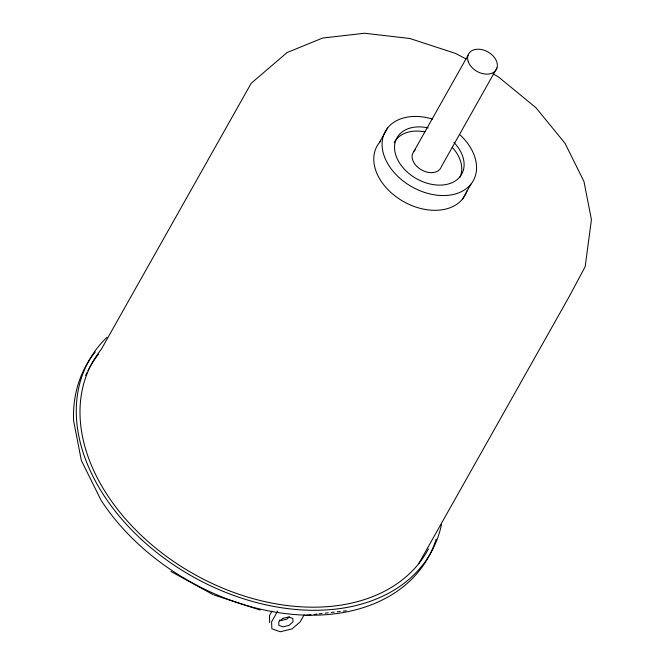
<?xml version="1.0" encoding="UTF-8"?>
<svg xmlns="http://www.w3.org/2000/svg" width="665" height="665" viewBox="0 0 665 665"><rect width="100%" height="100%" fill="white"/><g stroke="black" fill="none" stroke-linecap="round" stroke-linejoin="round"><path stroke-width="1" d="M379.366 142.643L387.687 127.863M467.994 55.378L412.483 153.898A15.877 11.147 29.4 0 0 423.572 170.938A15.877 11.147 29.4 0 0 441.46 166.483L496.963 67.971M462.64 198.91L470.97 184.13M271.977 611.118L269.45 615.599L269.699 622.581M277.662 611.077L271.603 621.825L271.852 628.807L280.298 631.75L291.993 628.915L300.09 621.975L304.129 614.809M418.717 563.687L568.592 297.696L585.192 266.623L591.418 219.633L583.978 181.52L565.051 143.349L535.94 107.713L498.609 77.049L493.048 73.782M289.466 616.862L286.765 619.182L280.921 620.595L279.234 620.013M305.975 615.366L311.021 614.784M314.046 614.443L317.072 614.094M319.084 613.862L322.109 613.521M325.135 613.172L328.161 612.831M331.187 612.482L334.212 612.133M337.238 611.792L340.264 611.443M343.29 611.093L346.315 610.753M213.864 594.942L260.115 610.054M466.157 59.019L455.608 53.441L409.881 38.504L364.528 33.25L322.641 38.038L287.089 52.552L251.212 83.266L101.338 349.25A192.16 134.929 29.4 0 0 185.552 569.182A192.16 134.929 29.4 0 0 428.46 548.941M170.922 571.476L213.074 594.618M441.502 524.369A196.125 137.713 29.4 0 1 193.241 576.904A196.125 137.713 29.4 0 1 106.957 337.338M436.165 539.115A196.125 137.713 29.4 0 1 286.989 613.787A196.125 137.713 29.4 0 1 101.097 500.304L81.346 460.463L73.582 420.679A196.125 137.713 29.4 0 1 95.286 351.96M85.627 375.492A192.16 134.929 29.4 0 1 86.932 372.649M87.855 370.771A192.16 134.929 29.4 0 1 98.561 354.171M466.996 190.755A50.424 35.403 29.4 0 1 403.173 201.362A50.424 35.403 29.4 0 1 380.579 141.238M394.195 142.751A37.132 26.076 29.4 0 1 424.869 131.894M452.208 147.264A37.132 26.076 29.4 0 1 459.739 177.622M453.863 142.327A37.132 26.076 29.4 0 1 447.096 184.313A37.132 26.076 29.4 0 1 395.933 155.544A37.132 26.076 29.4 0 1 428.227 127.913M459.532 134.405A50.424 35.403 29.4 0 1 454.494 194.197A50.424 35.403 29.4 0 1 383.514 153.906A50.424 35.403 29.4 0 1 432.582 119.102M413.854 151.329A15.877 11.147 29.4 0 1 415.293 149.924M282.775 618.392L278.726 621.858L278.851 625.358L283.074 626.821L288.918 625.408L292.966 621.933L292.849 618.442L288.627 616.97L282.775 618.392M468.235 61.596A15.877 11.147 29.4 0 0 493.33 72.502A15.877 11.147 29.4 0 0 485.874 50.922A15.877 11.147 29.4 0 0 468.235 61.596"/></g></svg>
